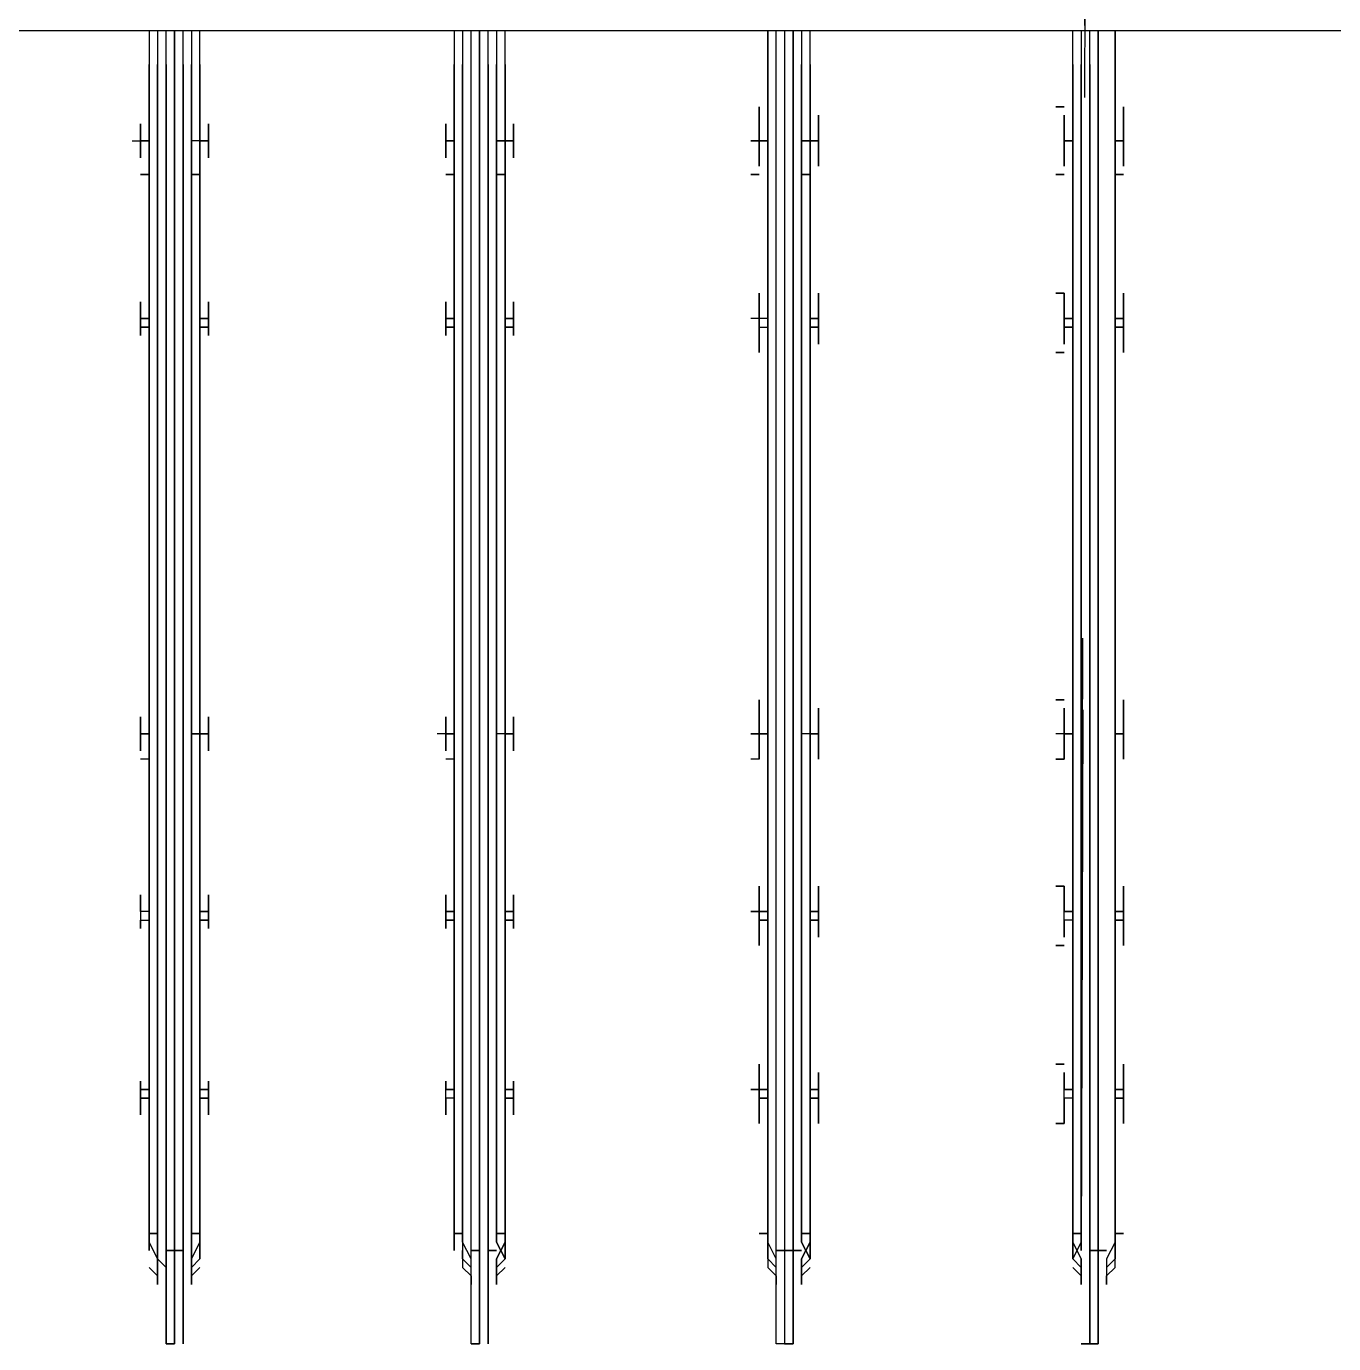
# Model space of a CAD drawing. Header units: metres. Extents: x 531759 to 532310, y 2674774 to 2675087.
# Drawn here: x 532123.7867 to 532124.0001, y 2674978.0889 to 2674978.304 of the extents above; entities that cross this region are included whole.
import ezdxf

# ---------------------------------------------------------------- set-up
doc = ezdxf.new("R2010")
doc.units = ezdxf.units.M
doc.header["$MEASUREMENT"] = 0
doc.linetypes.add('PDF_IMPORT', pattern=[1, 0.8, -0.2])
doc.layers.add('IDT', color=7, linetype='Continuous')

# ---------------------------------------------------------------- blocks, each defined once
blk = doc.blocks.new('IDT')
at = {"layer": 'IDT', "color": 0, "lineweight": 25}
for p, q in [((14.14562, 9.65337), (14.14562, 9.66997)), ((14.14562, 9.66997), (14.14562, 9.65475)), ((14.14701, 9.66997), (14.14562, 9.66997)), ((14.14562, 9.66997), (14.14562, 9.65475)), ((14.14562, 9.66997), (14.14701, 9.66997)), ((14.14562, 9.65337), (14.14562, 9.66997)), ((14.14562, 9.66997), (14.14701, 9.66997)), ((14.14701, 9.66997), (14.14562, 9.66997)), ((14.14701, 9.65475), (14.14701, 9.66997)), ((14.14701, 9.66997), (14.14701, 9.65337)), ((14.14701, 9.65337), (14.14701, 9.66997)), ((14.14701, 9.66997), (14.14839, 9.66997)), ((14.14839, 9.66997), (14.14701, 9.66997)), ((14.14701, 9.66997), (14.14701, 9.65475)), ((14.19542, 9.65337), (14.19542, 9.66997)), ((14.19542, 9.66997), (14.19542, 9.65475)), ((14.1968, 9.66997), (14.19542, 9.66997)), ((14.19542, 9.66997), (14.1968, 9.66997)), ((14.1968, 9.66997), (14.19542, 9.66997)), ((14.19542, 9.66997), (14.19542, 9.65475)), ((14.19542, 9.65337), (14.19542, 9.66997)), ((14.19542, 9.66997), (14.1968, 9.66997)), ((14.1968, 9.65475), (14.1968, 9.66997)), ((14.1968, 9.66997), (14.19818, 9.66997)), ((14.1968, 9.65475), (14.1968, 9.66997)), ((14.1968, 9.66997), (14.19818, 9.66997)), ((14.19818, 9.66997), (14.19818, 9.65337)), ((14.19818, 9.66997), (14.19818, 9.65337)), ((14.24521, 9.65337), (14.24521, 9.66997)), ((14.24521, 9.66997), (14.24521, 9.65337)), ((14.24798, 9.66997), (14.24659, 9.66997)), ((14.24659, 9.66997), (14.24798, 9.66997)), ((14.24798, 9.66997), (14.24659, 9.66997)), ((14.24659, 9.66997), (14.24659, 9.65475)), ((14.24659, 9.65475), (14.24659, 9.66997)), ((14.24659, 9.66997), (14.24798, 9.66997)), ((14.24659, 9.66997), (14.24798, 9.66997)), ((14.24659, 9.65475), (14.24659, 9.66997)), ((14.24659, 9.66997), (14.24659, 9.65475)), ((14.24798, 9.66997), (14.24798, 9.65337)), ((14.24798, 9.66997), (14.24798, 9.65337)), ((14.295, 9.65337), (14.295, 9.66997)), ((14.295, 9.66997), (14.295, 9.65337)), ((14.29639, 9.65475), (14.29639, 9.66997)), ((14.29639, 9.66997), (14.29639, 9.65475)), ((14.29777, 9.66997), (14.29639, 9.66997)), ((14.29639, 9.66997), (14.29777, 9.66997)), ((14.29777, 9.66997), (14.29639, 9.66997)), ((14.29639, 9.66997), (14.29639, 9.65475)), ((14.29639, 9.65475), (14.29639, 9.66997)), ((14.29639, 9.66997), (14.29777, 9.66997)), ((14.29777, 9.65337), (14.29777, 9.66997)), ((14.29777, 9.66997), (14.29777, 9.65337)), ((14.14424, 9.66028), (14.14424, 9.6589)), ((14.14424, 9.65614), (14.14424, 9.66028)), ((14.14424, 9.66028), (14.14424, 9.6589)), ((14.14424, 9.65614), (14.14424, 9.66028)), ((14.14839, 9.6589), (14.14839, 9.66028)), ((14.14839, 9.66028), (14.14839, 9.65614)), ((14.14839, 9.65614), (14.14839, 9.66028)), ((14.14839, 9.66028), (14.14839, 9.6589)), ((14.19403, 9.66028), (14.19403, 9.65614)), ((14.19403, 9.65614), (14.19403, 9.66028)), ((14.19403, 9.66028), (14.19403, 9.6589)), ((14.19403, 9.6589), (14.19403, 9.66028)), ((14.19818, 9.6589), (14.19818, 9.66028)), ((14.19818, 9.66028), (14.19818, 9.65614)), ((14.19818, 9.6589), (14.19818, 9.66028)), ((14.19818, 9.66028), (14.19818, 9.65614)), ((14.24383, 9.66028), (14.24383, 9.65614)), ((14.24383, 9.65614), (14.24383, 9.66028)), ((14.24383, 9.66028), (14.24383, 9.6589)), ((14.24383, 9.6589), (14.24383, 9.66028)), ((14.24798, 9.6589), (14.24798, 9.66028)), ((14.24798, 9.66028), (14.24798, 9.65614)), ((14.24798, 9.6589), (14.24798, 9.66028)), ((14.24798, 9.66028), (14.24798, 9.65614)), ((14.29362, 9.66028), (14.29362, 9.65614)), ((14.29362, 9.65614), (14.29362, 9.66028)), ((14.29362, 9.66028), (14.29362, 9.6589)), ((14.29362, 9.6589), (14.29362, 9.66028)), ((14.29915, 9.6589), (14.29915, 9.66028)), ((14.29915, 9.66028), (14.29915, 9.65614)), ((14.29915, 9.65614), (14.29915, 9.66028)), ((14.29915, 9.66028), (14.29915, 9.6589)), ((14.14424, 9.6589), (14.14286, 9.65752)), ((14.14424, 9.6589), (14.14286, 9.65752)), ((14.14286, 9.65752), (14.14286, 9.65337)), ((14.14286, 9.65614), (14.14424, 9.65752)), ((14.14424, 9.65752), (14.14286, 9.65614)), ((14.14286, 9.65752), (14.14286, 9.65337)), ((14.14977, 9.65752), (14.14839, 9.6589)), ((14.14839, 9.6589), (14.14977, 9.65752)), ((14.14977, 9.65614), (14.14839, 9.65752)), ((14.14839, 9.65752), (14.14977, 9.65614)), ((14.14977, 9.65614), (14.14839, 9.65752)), ((14.14839, 9.65752), (14.14977, 9.65614)), ((14.19403, 9.6589), (14.19265, 9.65752)), ((14.19265, 9.65752), (14.19403, 9.6589)), ((14.19265, 9.65614), (14.19403, 9.65752)), ((14.19403, 9.65752), (14.19265, 9.65614)), ((14.19265, 9.65614), (14.19403, 9.65752)), ((14.19403, 9.65752), (14.19265, 9.65614)), ((14.19957, 9.65752), (14.19818, 9.6589)), ((14.19957, 9.65752), (14.19818, 9.6589)), ((14.19957, 9.65614), (14.19818, 9.65752)), ((14.19818, 9.65752), (14.19957, 9.65614)), ((14.19957, 9.65337), (14.19957, 9.65752)), ((14.19957, 9.65337), (14.19957, 9.65752)), ((14.24383, 9.6589), (14.24244, 9.65752)), ((14.24244, 9.65752), (14.24383, 9.6589)), ((14.24244, 9.65614), (14.24383, 9.65752)), ((14.24383, 9.65752), (14.24244, 9.65614)), ((14.24244, 9.65614), (14.24383, 9.65752)), ((14.24383, 9.65752), (14.24244, 9.65614)), ((14.24936, 9.65752), (14.24798, 9.6589)), ((14.24936, 9.65752), (14.24798, 9.6589)), ((14.24798, 9.65752), (14.24936, 9.65614)), ((14.24936, 9.65614), (14.24798, 9.65752)), ((14.24936, 9.65337), (14.24936, 9.65752)), ((14.24936, 9.65337), (14.24936, 9.65752)), ((14.29362, 9.6589), (14.29224, 9.65752)), ((14.29224, 9.65752), (14.29362, 9.6589)), ((14.29224, 9.65614), (14.29362, 9.65752)), ((14.29362, 9.65752), (14.29224, 9.65614)), ((14.29362, 9.65752), (14.29362, 9.65337)), ((14.29362, 9.65337), (14.29362, 9.65752)), ((14.29777, 9.65752), (14.29915, 9.65614)), ((14.29915, 9.65614), (14.29777, 9.65752)), ((14.30054, 9.65752), (14.29915, 9.6589)), ((14.29915, 9.6589), (14.30054, 9.65752)), ((14.29915, 9.65337), (14.29915, 9.65752)), ((14.29915, 9.65752), (14.29915, 9.65337)), ((14.14286, 9.65337), (14.14424, 9.65614)), ((14.14286, 9.65475), (14.14286, 9.65614)), ((14.14286, 9.65614), (14.14286, 9.65475)), ((14.14286, 9.65337), (14.14424, 9.65614)), ((14.14839, 9.65614), (14.14977, 9.65337)), ((14.14977, 9.65337), (14.14839, 9.65614)), ((14.14977, 9.65614), (14.14839, 9.65337)), ((14.14839, 9.65337), (14.14977, 9.65614)), ((14.14977, 9.65475), (14.14977, 9.65614)), ((14.14977, 9.65614), (14.14977, 9.65475)), ((14.19403, 9.65614), (14.19265, 9.65337)), ((14.19265, 9.65337), (14.19403, 9.65614)), ((14.19265, 9.65475), (14.19265, 9.65614)), ((14.19265, 9.65614), (14.19403, 9.65337)), ((14.19403, 9.65337), (14.19265, 9.65614)), ((14.19265, 9.65614), (14.19265, 9.65475)), ((14.19818, 9.65614), (14.19957, 9.65337)), ((14.19818, 9.65614), (14.19957, 9.65337)), ((14.19957, 9.65475), (14.19957, 9.65614)), ((14.19957, 9.65614), (14.19957, 9.65475)), ((14.24383, 9.65614), (14.24244, 9.65337)), ((14.24244, 9.65337), (14.24383, 9.65614)), ((14.24244, 9.65475), (14.24244, 9.65614)), ((14.24244, 9.65614), (14.24383, 9.65337)), ((14.24383, 9.65337), (14.24244, 9.65614)), ((14.24244, 9.65614), (14.24244, 9.65475)), ((14.24798, 9.65614), (14.24936, 9.65337)), ((14.24798, 9.65614), (14.24936, 9.65337)), ((14.24936, 9.65614), (14.24936, 9.65475)), ((14.24936, 9.65475), (14.24936, 9.65614)), ((14.29362, 9.65614), (14.29224, 9.65337)), ((14.29224, 9.65337), (14.29362, 9.65614)), ((14.29224, 9.65475), (14.29224, 9.65614)), ((14.29224, 9.65614), (14.29224, 9.65475)), ((14.29915, 9.65614), (14.30054, 9.65337)), ((14.30054, 9.65337), (14.29915, 9.65614)), ((14.29915, 9.65614), (14.29915, 9.65475)), ((14.29915, 9.65475), (14.29915, 9.65614)), ((14.14286, 9.65475), (14.14286, 9.65199)), ((14.14286, 9.65199), (14.14286, 9.65475)), ((14.14286, 9.45558), (14.14286, 9.65337)), ((14.14286, 9.65337), (14.14286, 9.46111)), ((14.14562, 9.65475), (14.14424, 9.65475)), ((14.14424, 9.65475), (14.14562, 9.65475)), ((14.14562, 9.65475), (14.14701, 9.65475)), ((14.14562, 9.65475), (14.14562, 9.46111)), ((14.14701, 9.65475), (14.14562, 9.65475)), ((14.14562, 9.65475), (14.14562, 9.45558)), ((14.14562, 9.46111), (14.14562, 9.65337)), ((14.14562, 9.45558), (14.14562, 9.65337)), ((14.14701, 9.46111), (14.14701, 9.65475)), ((14.14701, 9.65475), (14.14701, 9.45558)), ((14.14839, 9.45558), (14.14839, 9.65337)), ((14.14839, 9.65337), (14.14839, 9.46111)), ((14.14977, 9.65475), (14.14977, 9.65199)), ((14.14977, 9.65199), (14.14977, 9.65475)), ((14.19265, 9.65199), (14.19265, 9.65475)), ((14.19265, 9.65475), (14.19265, 9.65199)), ((14.19542, 9.65475), (14.19403, 9.65475)), ((14.19403, 9.65475), (14.19542, 9.65475)), ((14.19403, 9.45558), (14.19403, 9.65337)), ((14.19403, 9.65337), (14.19403, 9.46111)), ((14.19542, 9.65475), (14.19542, 9.46111)), ((14.19542, 9.65475), (14.1968, 9.65475)), ((14.1968, 9.65475), (14.19542, 9.65475)), ((14.19542, 9.65475), (14.19542, 9.45558)), ((14.19542, 9.46111), (14.19542, 9.65337)), ((14.19542, 9.45558), (14.19542, 9.65337)), ((14.1968, 9.45558), (14.1968, 9.65475)), ((14.1968, 9.46111), (14.1968, 9.65475)), ((14.1968, 9.65475), (14.19818, 9.65475)), ((14.19818, 9.65475), (14.1968, 9.65475)), ((14.19818, 9.65337), (14.19818, 9.46111)), ((14.19818, 9.65337), (14.19818, 9.45558)), ((14.19957, 9.65475), (14.19957, 9.65199)), ((14.19957, 9.65199), (14.19957, 9.65475)), ((14.19957, 9.46111), (14.19957, 9.65337)), ((14.19957, 9.65337), (14.19957, 9.45558)), ((14.24244, 9.65199), (14.24244, 9.65475)), ((14.24244, 9.65475), (14.24244, 9.65199)), ((14.24383, 9.65475), (14.24521, 9.65475)), ((14.24521, 9.65475), (14.24383, 9.65475)), ((14.24383, 9.45558), (14.24383, 9.65337)), ((14.24383, 9.65337), (14.24383, 9.46111)), ((14.24521, 9.46111), (14.24521, 9.65337)), ((14.24521, 9.65337), (14.24521, 9.45558)), ((14.24798, 9.65475), (14.24659, 9.65475)), ((14.24659, 9.65475), (14.24798, 9.65475)), ((14.24659, 9.65475), (14.24659, 9.45558)), ((14.24659, 9.45558), (14.24659, 9.65475)), ((14.24659, 9.65475), (14.24659, 9.46111)), ((14.24659, 9.46111), (14.24659, 9.65475)), ((14.24798, 9.65475), (14.24659, 9.65475)), ((14.24659, 9.65475), (14.24798, 9.65475)), ((14.24798, 9.65337), (14.24798, 9.46111)), ((14.24798, 9.65337), (14.24798, 9.45558)), ((14.24936, 9.45558), (14.24936, 9.65337)), ((14.24936, 9.65337), (14.24936, 9.46111)), ((14.25074, 9.65199), (14.25074, 9.65475)), ((14.25074, 9.65475), (14.25074, 9.65199)), ((14.29224, 9.65199), (14.29224, 9.65475)), ((14.29224, 9.65475), (14.29224, 9.65199)), ((14.29362, 9.45558), (14.29362, 9.65337)), ((14.29362, 9.65337), (14.29362, 9.46111)), ((14.295, 9.65475), (14.29639, 9.65475)), ((14.29639, 9.65475), (14.295, 9.65475)), ((14.295, 9.46111), (14.295, 9.65337)), ((14.295, 9.65337), (14.295, 9.45558)), ((14.29639, 9.65475), (14.29777, 9.65475)), ((14.29777, 9.65475), (14.29639, 9.65475)), ((14.29639, 9.65475), (14.29777, 9.65475)), ((14.29777, 9.65475), (14.29639, 9.65475)), ((14.29639, 9.46111), (14.29639, 9.65475)), ((14.29639, 9.65475), (14.29639, 9.46111)), ((14.29639, 9.45558), (14.29639, 9.65475)), ((14.29639, 9.65475), (14.29639, 9.45558)), ((14.29777, 9.46111), (14.29777, 9.65337)), ((14.29777, 9.65337), (14.29777, 9.45558)), ((14.29915, 9.45558), (14.29915, 9.65337)), ((14.29915, 9.65337), (14.29915, 9.46111)), ((14.30054, 9.65199), (14.30054, 9.65475)), ((14.30054, 9.65475), (14.30054, 9.65199)), ((14.14286, 9.65199), (14.14147, 9.65199)), ((14.14147, 9.65199), (14.14286, 9.65199)), ((14.14286, 9.65199), (14.14286, 9.45558)), ((14.14286, 9.46111), (14.14286, 9.65199)), ((14.14977, 9.65199), (14.14839, 9.65199)), ((14.14839, 9.65199), (14.14977, 9.65199)), ((14.14977, 9.46111), (14.14977, 9.65199)), ((14.14977, 9.65199), (14.14977, 9.45558)), ((14.19265, 9.46111), (14.19265, 9.65199)), ((14.19265, 9.65199), (14.19403, 9.65199)), ((14.19403, 9.65199), (14.19265, 9.65199)), ((14.19265, 9.65199), (14.19265, 9.45558)), ((14.19957, 9.45558), (14.19957, 9.65199)), ((14.19957, 9.65199), (14.20095, 9.65199)), ((14.20095, 9.65199), (14.19957, 9.65199)), ((14.19957, 9.65199), (14.19957, 9.46111)), ((14.24244, 9.46111), (14.24244, 9.65199)), ((14.24244, 9.65199), (14.24383, 9.65199)), ((14.24383, 9.65199), (14.24244, 9.65199)), ((14.24244, 9.65199), (14.24244, 9.45558)), ((14.25074, 9.65199), (14.24936, 9.65199)), ((14.24936, 9.65199), (14.25074, 9.65199)), ((14.25074, 9.45558), (14.25074, 9.65199)), ((14.25074, 9.65199), (14.25074, 9.46111)), ((14.29224, 9.46111), (14.29224, 9.65199)), ((14.29224, 9.65199), (14.29362, 9.65199)), ((14.29362, 9.65199), (14.29224, 9.65199)), ((14.29224, 9.65199), (14.29224, 9.45558)), ((14.30054, 9.65199), (14.29915, 9.65199)), ((14.29915, 9.65199), (14.30054, 9.65199)), ((14.30054, 9.45558), (14.30054, 9.65199)), ((14.30054, 9.65199), (14.30054, 9.46111)), ((14.14147, 9.62986), (14.14147, 9.634)), ((14.14147, 9.634), (14.14147, 9.63262)), ((14.14147, 9.634), (14.14147, 9.62986)), ((14.14147, 9.63262), (14.14147, 9.634)), ((14.14977, 9.62986), (14.14977, 9.634)), ((14.14977, 9.634), (14.14977, 9.62986)), ((14.15254, 9.634), (14.15115, 9.634)), ((14.15115, 9.634), (14.15115, 9.63262)), ((14.15115, 9.63262), (14.15115, 9.634)), ((14.15115, 9.634), (14.15254, 9.634)), ((14.19127, 9.63262), (14.19127, 9.634)), ((14.19127, 9.634), (14.19127, 9.63262)), ((14.19265, 9.62986), (14.19265, 9.634)), ((14.19265, 9.634), (14.19265, 9.62986)), ((14.20095, 9.62986), (14.20095, 9.634)), ((14.20095, 9.634), (14.20095, 9.63262)), ((14.20095, 9.62986), (14.20095, 9.634)), ((14.20095, 9.634), (14.20095, 9.63262)), ((14.24244, 9.62986), (14.24244, 9.634)), ((14.24244, 9.634), (14.24244, 9.63262)), ((14.24244, 9.63262), (14.24244, 9.634)), ((14.24244, 9.634), (14.24244, 9.62986)), ((14.25074, 9.634), (14.25074, 9.62986)), ((14.25074, 9.62986), (14.25074, 9.634)), ((14.25074, 9.634), (14.25074, 9.63262)), ((14.25074, 9.63262), (14.25074, 9.634)), ((14.29224, 9.63262), (14.29224, 9.634)), ((14.29224, 9.634), (14.29224, 9.63262)), ((14.29224, 9.62986), (14.29224, 9.634)), ((14.29224, 9.634), (14.29224, 9.62986)), ((14.30054, 9.634), (14.30054, 9.62986)), ((14.30054, 9.62986), (14.30054, 9.634)), ((14.30054, 9.634), (14.30054, 9.63262)), ((14.30054, 9.63262), (14.30054, 9.634)), ((14.14147, 9.63262), (14.14147, 9.62986)), ((14.14147, 9.62986), (14.14147, 9.63262)), ((14.15115, 9.63262), (14.15115, 9.62986)), ((14.15115, 9.62986), (14.15115, 9.63262)), ((14.19127, 9.63262), (14.19127, 9.62986)), ((14.19127, 9.62986), (14.19127, 9.63262)), ((14.20095, 9.63262), (14.20095, 9.62986)), ((14.20095, 9.63262), (14.20095, 9.62986)), ((14.24106, 9.63262), (14.24106, 9.62986)), ((14.24106, 9.62986), (14.24106, 9.63262)), ((14.25212, 9.62986), (14.25212, 9.63262)), ((14.25212, 9.63262), (14.25212, 9.62986)), ((14.29085, 9.62986), (14.29085, 9.63262)), ((14.29085, 9.63262), (14.29085, 9.62986)), ((14.30192, 9.63262), (14.30192, 9.62986)), ((14.30192, 9.62986), (14.30192, 9.63262)), ((14.14286, 9.62986), (14.14147, 9.62986)), ((14.14147, 9.62986), (14.14147, 9.62847)), ((14.14147, 9.62847), (14.14147, 9.62986)), ((14.14147, 9.62986), (14.14147, 9.62847)), ((14.14147, 9.62847), (14.14147, 9.62986)), ((14.14147, 9.62986), (14.14286, 9.62986)), ((14.14286, 9.62986), (14.14147, 9.62986)), ((14.14977, 9.62847), (14.14977, 9.62986)), ((14.14977, 9.62986), (14.15115, 9.62986)), ((14.14977, 9.62847), (14.14977, 9.62986)), ((14.14977, 9.62986), (14.15115, 9.62986)), ((14.15115, 9.62986), (14.15115, 9.62847)), ((14.15115, 9.62986), (14.15115, 9.62847)), ((14.19127, 9.62986), (14.19127, 9.62847)), ((14.19127, 9.62847), (14.19127, 9.62986)), ((14.19127, 9.62986), (14.19265, 9.62986)), ((14.19265, 9.62986), (14.19127, 9.62986)), ((14.19265, 9.62986), (14.19265, 9.62847)), ((14.19265, 9.62432), (14.19265, 9.62986)), ((14.20095, 9.62986), (14.19957, 9.62986)), ((14.19957, 9.62986), (14.20095, 9.62986)), ((14.20095, 9.62847), (14.20095, 9.62986)), ((14.20095, 9.62986), (14.20095, 9.62847)), ((14.20095, 9.62986), (14.20095, 9.62847)), ((14.20095, 9.62847), (14.20095, 9.62986)), ((14.24244, 9.62986), (14.24106, 9.62986)), ((14.24106, 9.62986), (14.24106, 9.62847)), ((14.24106, 9.62847), (14.24106, 9.62986)), ((14.24106, 9.62986), (14.24244, 9.62986)), ((14.24244, 9.62847), (14.24244, 9.62986)), ((14.24244, 9.62986), (14.24244, 9.62432)), ((14.25074, 9.62986), (14.25212, 9.62986)), ((14.25074, 9.62847), (14.25074, 9.62986)), ((14.25074, 9.62986), (14.25212, 9.62986)), ((14.25074, 9.62847), (14.25074, 9.62986)), ((14.25212, 9.62986), (14.25212, 9.62847)), ((14.25212, 9.62986), (14.25212, 9.62847)), ((14.29085, 9.62986), (14.29224, 9.62986)), ((14.29224, 9.62986), (14.29085, 9.62986)), ((14.29085, 9.62986), (14.29085, 9.62847)), ((14.29085, 9.62847), (14.29085, 9.62986)), ((14.29224, 9.62847), (14.29224, 9.62986)), ((14.29224, 9.62986), (14.29224, 9.62847)), ((14.30054, 9.62986), (14.30054, 9.62847)), ((14.30054, 9.62847), (14.30054, 9.62986)), ((14.30192, 9.62986), (14.30054, 9.62986)), ((14.30054, 9.62986), (14.30192, 9.62986)), ((14.30192, 9.62847), (14.30192, 9.62986)), ((14.30192, 9.62986), (14.30192, 9.62847)), ((14.14286, 9.62847), (14.14147, 9.62847)), ((14.14147, 9.62847), (14.14147, 9.62432)), ((14.14147, 9.62432), (14.14147, 9.62847)), ((14.14147, 9.62847), (14.14286, 9.62847)), ((14.14147, 9.62847), (14.14147, 9.62709)), ((14.14147, 9.62709), (14.14147, 9.62847)), ((14.14147, 9.62709), (14.14147, 9.62571)), ((14.14147, 9.62571), (14.14147, 9.62709)), ((14.15115, 9.62847), (14.14977, 9.62847)), ((14.14977, 9.62847), (14.14977, 9.62432)), ((14.14977, 9.62432), (14.14977, 9.62847)), ((14.14977, 9.62847), (14.15115, 9.62847)), ((14.15115, 9.62847), (14.14977, 9.62847)), ((14.15115, 9.62847), (14.14977, 9.62847)), ((14.15115, 9.62709), (14.15115, 9.62847)), ((14.15115, 9.62847), (14.15115, 9.62709)), ((14.15115, 9.62709), (14.15115, 9.62571)), ((14.15115, 9.62571), (14.15115, 9.62709)), ((14.19265, 9.62847), (14.19127, 9.62847)), ((14.19127, 9.62847), (14.19127, 9.62709)), ((14.19127, 9.62709), (14.19127, 9.62847)), ((14.19127, 9.62847), (14.19265, 9.62847)), ((14.19127, 9.62709), (14.19127, 9.62571)), ((14.19127, 9.62571), (14.19127, 9.62709)), ((14.19265, 9.62847), (14.19265, 9.62432)), ((14.20095, 9.62847), (14.19957, 9.62847)), ((14.19957, 9.62847), (14.20095, 9.62847)), ((14.20095, 9.62847), (14.20095, 9.62432)), ((14.20095, 9.62432), (14.20095, 9.62847)), ((14.20095, 9.62709), (14.20095, 9.62847)), ((14.20095, 9.62847), (14.20095, 9.62709)), ((14.20095, 9.62847), (14.20233, 9.62847)), ((14.20233, 9.62847), (14.20095, 9.62847)), ((14.20095, 9.62709), (14.20095, 9.62571)), ((14.20095, 9.62571), (14.20095, 9.62709)), ((14.24244, 9.62847), (14.24106, 9.62847)), ((14.24106, 9.62847), (14.24106, 9.62709)), ((14.24106, 9.62709), (14.24106, 9.62847)), ((14.24106, 9.62847), (14.24244, 9.62847)), ((14.24244, 9.62432), (14.24244, 9.62847)), ((14.24244, 9.62571), (14.24244, 9.62709)), ((14.24244, 9.62709), (14.24244, 9.62571)), ((14.25212, 9.62847), (14.25074, 9.62847)), ((14.25074, 9.62847), (14.25074, 9.62432)), ((14.25074, 9.62432), (14.25074, 9.62847)), ((14.25074, 9.62847), (14.25212, 9.62847)), ((14.25212, 9.62847), (14.25074, 9.62847)), ((14.25212, 9.62847), (14.25074, 9.62847)), ((14.25074, 9.62709), (14.25074, 9.62571)), ((14.25074, 9.62571), (14.25074, 9.62709)), ((14.25212, 9.62847), (14.25212, 9.62709)), ((14.25212, 9.62709), (14.25212, 9.62847)), ((14.29224, 9.62847), (14.29085, 9.62847)), ((14.29085, 9.62847), (14.29085, 9.62709)), ((14.29085, 9.62709), (14.29085, 9.62847)), ((14.29085, 9.62847), (14.29224, 9.62847)), ((14.29224, 9.62847), (14.29224, 9.62432)), ((14.29224, 9.62432), (14.29224, 9.62847)), ((14.29224, 9.62571), (14.29224, 9.62709)), ((14.29224, 9.62709), (14.29224, 9.62571)), ((14.30054, 9.62847), (14.30192, 9.62847)), ((14.30192, 9.62847), (14.30054, 9.62847)), ((14.30054, 9.62847), (14.30054, 9.62432)), ((14.30054, 9.62432), (14.30054, 9.62847)), ((14.30054, 9.62847), (14.30192, 9.62847)), ((14.30054, 9.62709), (14.30054, 9.62571)), ((14.30054, 9.62571), (14.30054, 9.62709)), ((14.30192, 9.62847), (14.30192, 9.62709)), ((14.30192, 9.62709), (14.30192, 9.62847)), ((14.15254, 9.62432), (14.15115, 9.62432)), ((14.15115, 9.62432), (14.15254, 9.62432)), ((14.14147, 9.60081), (14.14147, 9.60496)), ((14.14147, 9.60496), (14.14147, 9.60081)), ((14.14147, 9.60219), (14.14147, 9.60358)), ((14.14147, 9.60358), (14.14147, 9.60219)), ((14.14977, 9.59943), (14.14977, 9.60496)), ((14.14977, 9.60496), (14.14977, 9.60081)), ((14.15254, 9.60496), (14.15115, 9.60496)), ((14.15115, 9.60496), (14.15254, 9.60496)), ((14.15115, 9.60358), (14.15115, 9.60219)), ((14.15115, 9.60219), (14.15115, 9.60358)), ((14.19127, 9.60219), (14.19127, 9.60358)), ((14.19127, 9.60358), (14.19127, 9.60219)), ((14.19265, 9.60496), (14.19265, 9.60081)), ((14.19265, 9.60081), (14.19265, 9.60496)), ((14.20095, 9.60081), (14.20095, 9.60496)), ((14.20095, 9.60496), (14.20095, 9.60081)), ((14.20095, 9.60219), (14.20095, 9.60358)), ((14.20095, 9.60358), (14.20095, 9.60219)), ((14.24244, 9.60496), (14.24244, 9.60081)), ((14.24244, 9.60081), (14.24244, 9.60496)), ((14.24244, 9.60219), (14.24244, 9.60358)), ((14.24244, 9.60358), (14.24244, 9.60219)), ((14.25074, 9.59943), (14.25074, 9.60496)), ((14.25074, 9.60496), (14.25074, 9.60081)), ((14.25074, 9.60358), (14.25074, 9.60219)), ((14.25074, 9.60219), (14.25074, 9.60358)), ((14.29224, 9.60081), (14.29224, 9.60496)), ((14.29224, 9.60496), (14.29224, 9.59943)), ((14.29224, 9.60219), (14.29224, 9.60358)), ((14.29224, 9.60358), (14.29224, 9.60219)), ((14.30054, 9.60081), (14.30054, 9.60496)), ((14.30054, 9.60496), (14.30054, 9.60081)), ((14.30054, 9.60358), (14.30054, 9.60219)), ((14.30054, 9.60219), (14.30054, 9.60358)), ((14.14147, 9.60081), (14.14147, 9.60219)), ((14.14147, 9.60219), (14.14147, 9.60081)), ((14.15115, 9.60219), (14.15115, 9.60081)), ((14.15115, 9.60081), (14.15115, 9.60219)), ((14.19127, 9.60219), (14.19127, 9.60081)), ((14.19127, 9.60081), (14.19127, 9.60219)), ((14.20095, 9.60081), (14.20095, 9.60219)), ((14.20095, 9.60219), (14.20095, 9.60081)), ((14.24106, 9.60219), (14.24106, 9.60081)), ((14.24106, 9.60081), (14.24106, 9.60219)), ((14.25212, 9.60081), (14.25212, 9.60219)), ((14.25212, 9.60219), (14.25212, 9.60081)), ((14.29085, 9.60219), (14.29085, 9.60081)), ((14.29085, 9.60081), (14.29085, 9.60219)), ((14.30192, 9.60081), (14.30192, 9.60219)), ((14.30192, 9.60219), (14.30192, 9.60081)), ((14.14147, 9.60081), (14.14147, 9.59666)), ((14.14147, 9.59943), (14.14147, 9.60081)), ((14.14147, 9.60081), (14.14286, 9.60081)), ((14.14286, 9.60081), (14.14147, 9.60081)), ((14.14147, 9.60081), (14.14147, 9.59943)), ((14.14147, 9.59943), (14.14147, 9.60081)), ((14.14147, 9.60081), (14.14286, 9.60081)), ((14.14147, 9.59528), (14.14147, 9.59943)), ((14.14147, 9.59943), (14.14286, 9.59943)), ((14.14286, 9.59943), (14.14147, 9.59943)), ((14.14147, 9.59943), (14.14147, 9.59528)), ((14.14147, 9.59666), (14.14147, 9.59943)), ((14.14977, 9.59943), (14.14977, 9.60081)), ((14.14977, 9.60081), (14.15115, 9.60081)), ((14.14977, 9.60081), (14.15115, 9.60081)), ((14.15115, 9.59943), (14.14977, 9.59943)), ((14.14977, 9.59943), (14.14977, 9.59528)), ((14.14977, 9.59528), (14.14977, 9.59943)), ((14.14977, 9.59943), (14.15115, 9.59943)), ((14.15115, 9.59943), (14.14977, 9.59943)), ((14.15115, 9.59943), (14.14977, 9.59943)), ((14.15115, 9.60081), (14.15115, 9.59943)), ((14.15115, 9.60081), (14.15115, 9.59943)), ((14.15115, 9.59943), (14.15115, 9.59666)), ((14.15115, 9.59666), (14.15115, 9.59943)), ((14.19265, 9.60081), (14.19127, 9.60081)), ((14.19127, 9.60081), (14.19127, 9.59943)), ((14.19127, 9.59943), (14.19127, 9.60081)), ((14.19127, 9.60081), (14.19265, 9.60081)), ((14.19265, 9.59943), (14.19127, 9.59943)), ((14.19127, 9.59943), (14.19127, 9.59666)), ((14.19127, 9.59666), (14.19127, 9.59943)), ((14.19127, 9.59943), (14.19265, 9.59943)), ((14.19265, 9.60081), (14.19265, 9.59943)), ((14.19265, 9.59943), (14.19265, 9.60081)), ((14.19265, 9.59943), (14.19265, 9.59528)), ((14.19265, 9.59528), (14.19265, 9.59943)), ((14.20095, 9.60081), (14.19957, 9.60081)), ((14.19957, 9.60081), (14.20095, 9.60081)), ((14.19957, 9.59943), (14.20095, 9.59943)), ((14.20095, 9.59943), (14.19957, 9.59943)), ((14.20095, 9.60081), (14.20095, 9.59943)), ((14.20095, 9.59943), (14.20095, 9.60081)), ((14.20095, 9.60081), (14.20095, 9.59943)), ((14.20095, 9.59943), (14.20095, 9.60081)), ((14.20095, 9.59943), (14.20233, 9.59943)), ((14.20233, 9.59943), (14.20095, 9.59943)), ((14.20095, 9.59943), (14.20095, 9.59666)), ((14.20095, 9.59666), (14.20095, 9.59943)), ((14.20095, 9.59943), (14.20095, 9.59528)), ((14.20095, 9.59528), (14.20095, 9.59943)), ((14.24244, 9.60081), (14.24106, 9.60081)), ((14.24106, 9.60081), (14.24106, 9.59943)), ((14.24106, 9.59943), (14.24106, 9.60081)), ((14.24106, 9.60081), (14.24244, 9.60081)), ((14.24244, 9.59943), (14.24106, 9.59943)), ((14.24106, 9.59943), (14.24106, 9.59666)), ((14.24106, 9.59666), (14.24106, 9.59943)), ((14.24106, 9.59943), (14.24244, 9.59943)), ((14.24244, 9.59943), (14.24244, 9.60081)), ((14.24244, 9.60081), (14.24244, 9.59943)), ((14.24244, 9.59528), (14.24244, 9.59943)), ((14.24244, 9.59943), (14.24244, 9.59528)), ((14.25074, 9.60081), (14.25074, 9.59943)), ((14.25212, 9.60081), (14.25074, 9.60081)), ((14.25074, 9.60081), (14.25212, 9.60081)), ((14.25074, 9.59943), (14.25212, 9.59943)), ((14.25212, 9.59943), (14.25074, 9.59943)), ((14.25074, 9.59943), (14.25074, 9.59528)), ((14.25074, 9.59528), (14.25074, 9.59943)), ((14.25074, 9.59943), (14.25212, 9.59943)), ((14.25212, 9.59943), (14.25074, 9.59943)), ((14.25212, 9.59943), (14.25212, 9.60081)), ((14.25212, 9.60081), (14.25212, 9.59943)), ((14.25212, 9.59943), (14.25212, 9.59666)), ((14.25212, 9.59666), (14.25212, 9.59943)), ((14.29224, 9.60081), (14.29085, 9.60081)), ((14.29085, 9.60081), (14.29085, 9.59943)), ((14.29085, 9.59943), (14.29085, 9.60081)), ((14.29085, 9.60081), (14.29224, 9.60081)), ((14.29224, 9.59943), (14.29085, 9.59943)), ((14.29085, 9.59943), (14.29085, 9.59666)), ((14.29085, 9.59666), (14.29085, 9.59943)), ((14.29085, 9.59943), (14.29224, 9.59943)), ((14.29224, 9.59943), (14.29224, 9.60081)), ((14.29224, 9.59943), (14.29224, 9.59528)), ((14.29224, 9.59528), (14.29224, 9.59943)), ((14.30054, 9.60081), (14.30054, 9.59943)), ((14.30192, 9.60081), (14.30054, 9.60081)), ((14.30054, 9.60081), (14.30054, 9.59943)), ((14.30192, 9.60081), (14.30054, 9.60081)), ((14.30054, 9.59943), (14.30054, 9.59528)), ((14.30054, 9.59528), (14.30054, 9.59943)), ((14.30054, 9.59943), (14.30192, 9.59943)), ((14.30054, 9.59943), (14.30192, 9.59943)), ((14.30192, 9.59943), (14.30192, 9.60081)), ((14.30192, 9.59943), (14.30192, 9.60081)), ((14.30192, 9.59943), (14.30192, 9.59666)), ((14.30192, 9.59666), (14.30192, 9.59943)), ((14.14147, 9.59528), (14.14147, 9.59666)), ((14.14147, 9.59666), (14.14147, 9.59528)), ((14.15115, 9.59666), (14.15115, 9.59528)), ((14.15115, 9.59528), (14.15115, 9.59666)), ((14.15115, 9.59528), (14.15254, 9.59528)), ((14.15254, 9.59528), (14.15115, 9.59528)), ((14.19127, 9.59666), (14.19127, 9.59528)), ((14.19127, 9.59528), (14.19127, 9.59666)), ((14.20095, 9.59666), (14.20095, 9.59528)), ((14.20095, 9.59528), (14.20095, 9.59666)), ((14.24244, 9.59528), (14.24244, 9.59666)), ((14.24244, 9.59666), (14.24244, 9.59528)), ((14.25074, 9.59666), (14.25074, 9.59528)), ((14.25074, 9.59528), (14.25074, 9.59666)), ((14.29224, 9.59528), (14.29224, 9.59666)), ((14.29224, 9.59666), (14.29224, 9.59528)), ((14.30054, 9.59666), (14.30054, 9.59528)), ((14.30054, 9.59528), (14.30054, 9.59666)), ((14.14147, 9.57453), (14.14147, 9.57315)), ((14.14147, 9.57315), (14.14147, 9.57453)), ((14.14147, 9.57453), (14.14147, 9.57038)), ((14.14147, 9.57038), (14.14147, 9.57453)), ((14.14977, 9.57038), (14.14977, 9.57453)), ((14.14977, 9.57453), (14.14977, 9.57038)), ((14.15115, 9.57315), (14.15115, 9.57453)), ((14.15115, 9.57453), (14.15254, 9.57453)), ((14.15254, 9.57453), (14.15115, 9.57453)), ((14.15115, 9.57453), (14.15115, 9.57315)), ((14.19127, 9.57315), (14.19127, 9.57453)), ((14.19127, 9.57453), (14.19127, 9.57315)), ((14.19265, 9.57453), (14.19265, 9.56485)), ((14.19265, 9.57038), (14.19265, 9.57453)), ((14.20095, 9.57315), (14.20095, 9.57453)), ((14.20095, 9.57453), (14.20095, 9.57038)), ((14.20095, 9.57453), (14.20233, 9.57453)), ((14.20095, 9.57315), (14.20095, 9.57453)), ((14.20095, 9.57453), (14.20095, 9.57038)), ((14.24244, 9.57315), (14.24244, 9.57453)), ((14.24244, 9.57453), (14.24244, 9.56485)), ((14.24244, 9.57038), (14.24244, 9.57453)), ((14.24244, 9.57453), (14.24244, 9.57315)), ((14.25074, 9.57453), (14.25074, 9.57315)), ((14.25074, 9.57315), (14.25074, 9.57453)), ((14.25074, 9.57453), (14.25074, 9.57038)), ((14.25074, 9.57038), (14.25074, 9.57453)), ((14.25074, 9.57453), (14.25212, 9.57453)), ((14.29224, 9.57315), (14.29224, 9.57453)), ((14.29224, 9.57453), (14.29224, 9.57315)), ((14.29224, 9.57038), (14.29224, 9.57453)), ((14.29224, 9.57453), (14.29224, 9.57038)), ((14.30054, 9.57038), (14.30054, 9.57453)), ((14.30054, 9.57453), (14.30192, 9.57453)), ((14.30054, 9.57038), (14.30054, 9.57453)), ((14.30054, 9.57453), (14.30054, 9.57315)), ((14.30054, 9.57315), (14.30054, 9.57453)), ((14.14147, 9.57315), (14.14147, 9.57038)), ((14.14147, 9.57038), (14.14147, 9.57315)), ((14.15115, 9.57038), (14.15115, 9.57315)), ((14.15115, 9.57315), (14.15115, 9.57038)), ((14.19127, 9.57038), (14.19127, 9.57315)), ((14.19127, 9.57315), (14.19127, 9.57038)), ((14.20095, 9.57038), (14.20095, 9.57315)), ((14.20095, 9.57038), (14.20095, 9.57315)), ((14.24106, 9.57315), (14.24106, 9.57038)), ((14.24106, 9.57038), (14.24106, 9.57315)), ((14.25212, 9.57038), (14.25212, 9.57315)), ((14.25212, 9.57315), (14.25212, 9.57038)), ((14.29085, 9.57038), (14.29085, 9.57315)), ((14.29085, 9.57315), (14.29085, 9.57038)), ((14.30192, 9.57038), (14.30192, 9.57315)), ((14.30192, 9.57315), (14.30192, 9.57038)), ((14.14147, 9.57038), (14.14147, 9.56761)), ((14.14147, 9.56761), (14.14147, 9.57038)), ((14.14147, 9.57038), (14.14286, 9.57038)), ((14.14286, 9.57038), (14.14147, 9.57038)), ((14.14147, 9.57038), (14.14286, 9.57038)), ((14.14286, 9.57038), (14.14147, 9.57038)), ((14.14147, 9.57038), (14.14147, 9.56485)), ((14.14147, 9.56485), (14.14147, 9.57038)), ((14.14147, 9.57038), (14.14286, 9.57038)), ((14.14286, 9.57038), (14.14147, 9.57038)), ((14.14977, 9.57038), (14.15115, 9.57038)), ((14.15115, 9.57038), (14.14977, 9.57038)), ((14.15115, 9.57038), (14.14977, 9.57038)), ((14.14977, 9.57038), (14.15115, 9.57038)), ((14.15115, 9.57038), (14.14977, 9.57038)), ((14.14977, 9.57038), (14.15115, 9.57038)), ((14.15115, 9.57038), (14.14977, 9.57038)), ((14.14977, 9.57038), (14.14977, 9.56485)), ((14.14977, 9.56485), (14.14977, 9.57038)), ((14.14977, 9.57038), (14.15115, 9.57038)), ((14.15115, 9.57038), (14.15115, 9.56761)), ((14.15115, 9.56761), (14.15115, 9.57038)), ((14.15115, 9.57038), (14.15254, 9.57038)), ((14.19265, 9.57038), (14.19127, 9.57038)), ((14.19127, 9.57038), (14.19127, 9.56761)), ((14.19127, 9.56761), (14.19127, 9.57038)), ((14.19127, 9.57038), (14.19265, 9.57038)), ((14.19265, 9.57038), (14.19127, 9.57038)), ((14.19127, 9.57038), (14.19265, 9.57038)), ((14.19265, 9.56485), (14.19265, 9.57038)), ((14.19265, 9.57038), (14.19403, 9.57038)), ((14.20095, 9.57038), (14.19957, 9.57038)), ((14.19957, 9.57038), (14.20095, 9.57038)), ((14.20095, 9.57038), (14.19957, 9.57038)), ((14.19957, 9.57038), (14.20095, 9.57038)), ((14.20095, 9.56485), (14.20095, 9.57038)), ((14.20095, 9.57038), (14.20095, 9.56485)), ((14.20233, 9.57038), (14.20095, 9.57038)), ((14.20095, 9.57038), (14.20233, 9.57038)), ((14.20233, 9.57038), (14.20095, 9.57038)), ((14.20095, 9.57038), (14.20095, 9.56761)), ((14.20095, 9.56761), (14.20095, 9.57038)), ((14.20095, 9.57038), (14.20233, 9.57038)), ((14.24244, 9.57038), (14.24106, 9.57038)), ((14.24106, 9.57038), (14.24244, 9.57038)), ((14.24244, 9.57038), (14.24106, 9.57038)), ((14.24106, 9.57038), (14.24106, 9.56761)), ((14.24106, 9.56761), (14.24106, 9.57038)), ((14.24106, 9.57038), (14.24244, 9.57038)), ((14.24244, 9.56485), (14.24244, 9.57038)), ((14.24244, 9.57038), (14.24383, 9.57038)), ((14.25074, 9.57038), (14.25212, 9.57038)), ((14.25212, 9.57038), (14.25074, 9.57038)), ((14.25074, 9.57038), (14.25074, 9.56485)), ((14.25074, 9.56485), (14.25074, 9.57038)), ((14.25074, 9.57038), (14.25212, 9.57038)), ((14.25212, 9.57038), (14.25074, 9.57038)), ((14.25074, 9.57038), (14.25212, 9.57038)), ((14.25212, 9.57038), (14.25074, 9.57038)), ((14.25074, 9.57038), (14.25212, 9.57038)), ((14.25212, 9.57038), (14.25074, 9.57038)), ((14.25212, 9.57038), (14.25351, 9.57038)), ((14.25212, 9.57038), (14.25212, 9.56761)), ((14.25212, 9.56761), (14.25212, 9.57038)), ((14.29085, 9.57038), (14.29224, 9.57038)), ((14.29224, 9.57038), (14.29085, 9.57038)), ((14.29085, 9.57038), (14.29224, 9.57038)), ((14.29224, 9.57038), (14.29085, 9.57038)), ((14.29085, 9.57038), (14.29085, 9.56761)), ((14.29085, 9.56761), (14.29085, 9.57038)), ((14.29085, 9.57038), (14.29224, 9.57038)), ((14.29224, 9.57038), (14.29362, 9.57038)), ((14.29362, 9.57038), (14.29224, 9.57038)), ((14.29224, 9.57038), (14.29224, 9.56485)), ((14.29224, 9.56485), (14.29224, 9.57038)), ((14.30054, 9.57038), (14.30192, 9.57038)), ((14.30192, 9.57038), (14.30054, 9.57038)), ((14.30054, 9.57038), (14.30192, 9.57038)), ((14.30192, 9.57038), (14.30054, 9.57038)), ((14.30054, 9.57038), (14.30054, 9.56485)), ((14.30054, 9.56485), (14.30054, 9.57038)), ((14.30192, 9.57038), (14.30054, 9.57038)), ((14.30054, 9.57038), (14.30192, 9.57038)), ((14.30192, 9.57038), (14.30054, 9.57038)), ((14.30192, 9.57038), (14.30192, 9.56761)), ((14.30192, 9.56761), (14.30192, 9.57038)), ((14.14147, 9.56761), (14.14147, 9.56623)), ((14.14147, 9.56623), (14.14147, 9.56761)), ((14.15115, 9.56761), (14.15115, 9.56623)), ((14.15115, 9.56623), (14.15115, 9.56761)), ((14.19127, 9.56761), (14.19127, 9.56623)), ((14.19127, 9.56623), (14.19127, 9.56761)), ((14.20095, 9.56761), (14.20095, 9.56623)), ((14.20095, 9.56623), (14.20095, 9.56761)), ((14.24244, 9.56623), (14.24244, 9.56761)), ((14.24244, 9.56761), (14.24244, 9.56623)), ((14.25074, 9.56761), (14.25074, 9.56623)), ((14.25074, 9.56623), (14.25074, 9.56761)), ((14.29224, 9.56623), (14.29224, 9.56761)), ((14.29224, 9.56761), (14.29224, 9.56623)), ((14.30054, 9.56761), (14.30054, 9.56623)), ((14.30054, 9.56623), (14.30054, 9.56761)), ((14.15254, 9.56485), (14.15115, 9.56485)), ((14.15115, 9.56485), (14.15254, 9.56485)), ((14.14147, 9.50814), (14.14147, 9.50399)), ((14.14147, 9.50399), (14.14147, 9.50814)), ((14.14147, 9.50537), (14.14147, 9.50676)), ((14.14147, 9.50676), (14.14147, 9.50537)), ((14.14977, 9.50814), (14.14977, 9.50399)), ((14.14977, 9.50261), (14.14977, 9.50814)), ((14.15254, 9.50814), (14.15115, 9.50814)), ((14.15115, 9.50814), (14.15254, 9.50814)), ((14.15115, 9.50537), (14.15115, 9.50676)), ((14.15115, 9.50676), (14.15115, 9.50537)), ((14.19127, 9.50537), (14.19127, 9.50676)), ((14.19127, 9.50676), (14.19127, 9.50537)), ((14.19265, 9.50399), (14.19265, 9.50814)), ((14.19265, 9.50814), (14.19265, 9.50399)), ((14.20095, 9.50399), (14.20095, 9.50814)), ((14.20095, 9.50814), (14.20095, 9.50399)), ((14.20095, 9.50537), (14.20095, 9.50676)), ((14.20095, 9.50676), (14.20095, 9.50537)), ((14.24244, 9.50399), (14.24244, 9.50814)), ((14.24244, 9.50814), (14.24244, 9.50399)), ((14.24244, 9.50537), (14.24244, 9.50676)), ((14.24244, 9.50676), (14.24244, 9.50537)), ((14.25074, 9.50261), (14.25074, 9.50814)), ((14.25074, 9.50814), (14.25074, 9.50399)), ((14.25074, 9.50676), (14.25074, 9.50537)), ((14.25074, 9.50537), (14.25074, 9.50676)), ((14.29224, 9.50261), (14.29224, 9.50814)), ((14.29224, 9.50814), (14.29224, 9.50261)), ((14.29224, 9.50537), (14.29224, 9.50676)), ((14.29224, 9.50676), (14.29224, 9.50537)), ((14.30054, 9.50814), (14.30054, 9.50261)), ((14.30054, 9.50399), (14.30054, 9.50814)), ((14.30054, 9.50676), (14.30054, 9.50537)), ((14.30054, 9.50537), (14.30054, 9.50676)), ((14.14147, 9.50537), (14.14147, 9.50399)), ((14.14147, 9.50399), (14.14147, 9.50537)), ((14.15115, 9.50537), (14.15115, 9.50399)), ((14.15115, 9.50399), (14.15115, 9.50537)), ((14.19127, 9.50537), (14.19127, 9.50399)), ((14.19127, 9.50399), (14.19127, 9.50537)), ((14.20095, 9.50399), (14.20095, 9.50537)), ((14.20095, 9.50537), (14.20095, 9.50399)), ((14.24106, 9.50537), (14.24106, 9.50399)), ((14.24106, 9.50399), (14.24106, 9.50537)), ((14.25212, 9.50537), (14.25212, 9.50399)), ((14.25212, 9.50399), (14.25212, 9.50537)), ((14.29085, 9.50537), (14.29085, 9.50399)), ((14.29085, 9.50399), (14.29085, 9.50537)), ((14.30192, 9.50537), (14.30192, 9.50399)), ((14.30192, 9.50399), (14.30192, 9.50537)), ((14.14147, 9.50399), (14.14147, 9.50261)), ((14.14147, 9.49984), (14.14147, 9.50399)), ((14.14147, 9.50399), (14.14147, 9.50261)), ((14.14147, 9.50261), (14.14147, 9.50399)), ((14.14147, 9.50399), (14.14286, 9.50399)), ((14.14286, 9.50399), (14.14147, 9.50399)), ((14.14147, 9.50261), (14.14147, 9.49984)), ((14.14147, 9.49846), (14.14147, 9.50261)), ((14.14147, 9.50261), (14.14286, 9.50261)), ((14.14286, 9.50261), (14.14147, 9.50261)), ((14.14147, 9.50261), (14.14147, 9.49846)), ((14.14977, 9.50399), (14.14977, 9.50261)), ((14.15115, 9.50399), (14.14977, 9.50399)), ((14.14977, 9.50399), (14.15115, 9.50399)), ((14.14977, 9.50261), (14.14977, 9.49846)), ((14.14977, 9.49846), (14.14977, 9.50261)), ((14.14977, 9.50261), (14.15115, 9.50261)), ((14.15115, 9.50261), (14.14977, 9.50261)), ((14.14977, 9.50261), (14.15115, 9.50261)), ((14.15115, 9.50261), (14.15115, 9.50399)), ((14.15115, 9.50399), (14.15115, 9.50261)), ((14.15115, 9.49984), (14.15115, 9.50261)), ((14.15115, 9.50261), (14.15115, 9.49984)), ((14.19265, 9.50399), (14.19127, 9.50399)), ((14.19127, 9.50399), (14.19127, 9.50261)), ((14.19127, 9.50261), (14.19127, 9.50399)), ((14.19127, 9.50399), (14.19265, 9.50399)), ((14.19265, 9.50261), (14.19127, 9.50261)), ((14.19127, 9.50261), (14.19127, 9.49984)), ((14.19127, 9.49984), (14.19127, 9.50261)), ((14.19127, 9.50261), (14.19265, 9.50261)), ((14.19265, 9.50399), (14.19265, 9.49846)), ((14.19265, 9.50261), (14.19265, 9.50399)), ((14.19265, 9.49846), (14.19265, 9.50261)), ((14.20095, 9.50399), (14.19957, 9.50399)), ((14.20095, 9.50399), (14.19957, 9.50399)), ((14.19957, 9.50261), (14.20095, 9.50261)), ((14.19957, 9.50261), (14.20095, 9.50261)), ((14.20095, 9.50261), (14.20095, 9.50399)), ((14.20095, 9.50399), (14.20095, 9.50261)), ((14.20095, 9.50261), (14.20095, 9.50399)), ((14.20095, 9.50261), (14.20095, 9.50399)), ((14.20095, 9.49984), (14.20095, 9.50261)), ((14.20095, 9.50261), (14.20233, 9.50261)), ((14.20095, 9.50261), (14.20095, 9.49846)), ((14.20095, 9.49984), (14.20095, 9.50261)), ((14.20095, 9.50261), (14.20095, 9.49846)), ((14.20095, 9.50261), (14.20233, 9.50261)), ((14.24244, 9.50399), (14.24106, 9.50399)), ((14.24106, 9.50399), (14.24106, 9.50261)), ((14.24106, 9.50261), (14.24106, 9.50399)), ((14.24106, 9.50399), (14.24244, 9.50399)), ((14.24244, 9.50261), (14.24106, 9.50261)), ((14.24106, 9.50261), (14.24106, 9.49984)), ((14.24106, 9.49984), (14.24106, 9.50261)), ((14.24106, 9.50261), (14.24244, 9.50261)), ((14.24244, 9.50399), (14.24244, 9.49846)), ((14.24244, 9.50261), (14.24244, 9.50399)), ((14.24244, 9.49846), (14.24244, 9.50261)), ((14.25074, 9.50399), (14.25212, 9.50399)), ((14.25212, 9.50399), (14.25074, 9.50399)), ((14.25074, 9.50399), (14.25074, 9.50261)), ((14.25212, 9.50261), (14.25074, 9.50261)), ((14.25212, 9.50261), (14.25074, 9.50261)), ((14.25074, 9.50261), (14.25074, 9.49846)), ((14.25074, 9.49846), (14.25074, 9.50261)), ((14.25074, 9.50261), (14.25212, 9.50261)), ((14.25212, 9.50399), (14.25212, 9.50261)), ((14.25212, 9.50261), (14.25212, 9.50399)), ((14.25212, 9.50261), (14.25212, 9.49984)), ((14.25212, 9.49984), (14.25212, 9.50261)), ((14.29224, 9.50399), (14.29085, 9.50399)), ((14.29085, 9.50399), (14.29085, 9.50261)), ((14.29085, 9.50261), (14.29085, 9.50399)), ((14.29085, 9.50399), (14.29224, 9.50399)), ((14.29224, 9.50261), (14.29085, 9.50261)), ((14.29085, 9.50261), (14.29085, 9.49984)), ((14.29085, 9.49984), (14.29085, 9.50261)), ((14.29085, 9.50261), (14.29224, 9.50261)), ((14.29224, 9.50261), (14.29224, 9.49846)), ((14.29224, 9.49846), (14.29224, 9.50261)), ((14.30192, 9.50399), (14.30054, 9.50399)), ((14.30054, 9.50399), (14.30192, 9.50399)), ((14.30054, 9.50261), (14.30054, 9.50399)), ((14.30054, 9.50261), (14.30192, 9.50261)), ((14.30054, 9.50261), (14.30054, 9.49846)), ((14.30054, 9.49846), (14.30054, 9.50261)), ((14.30054, 9.50261), (14.30192, 9.50261)), ((14.30192, 9.50261), (14.30054, 9.50261)), ((14.30192, 9.50261), (14.30192, 9.50399)), ((14.30192, 9.50399), (14.30192, 9.50261)), ((14.30192, 9.50261), (14.30192, 9.49984)), ((14.30192, 9.49984), (14.30192, 9.50261)), ((14.14147, 9.49984), (14.14147, 9.49846)), ((14.14147, 9.49846), (14.14147, 9.49984)), ((14.15115, 9.49984), (14.15115, 9.49846)), ((14.15115, 9.49846), (14.15115, 9.49984)), ((14.15115, 9.49846), (14.15254, 9.49846)), ((14.15254, 9.49846), (14.15115, 9.49846)), ((14.19127, 9.49984), (14.19127, 9.49846)), ((14.19127, 9.49846), (14.19127, 9.49984)), ((14.20095, 9.49846), (14.20095, 9.49984)), ((14.20095, 9.49846), (14.20095, 9.49984)), ((14.24244, 9.49846), (14.24244, 9.49984)), ((14.24244, 9.49984), (14.24244, 9.49846)), ((14.25074, 9.49846), (14.25074, 9.49984)), ((14.25074, 9.49984), (14.25074, 9.49846)), ((14.29224, 9.49846), (14.29224, 9.49984)), ((14.29224, 9.49984), (14.29224, 9.49846)), ((14.30054, 9.49846), (14.30054, 9.49984)), ((14.30054, 9.49984), (14.30054, 9.49846)), ((14.14286, 9.47909), (14.14147, 9.47909)), ((14.14147, 9.47909), (14.14286, 9.47909)), ((14.15254, 9.47909), (14.15115, 9.47909)), ((14.15115, 9.47909), (14.15254, 9.47909)), ((14.19403, 9.47909), (14.19265, 9.47909)), ((14.19265, 9.47909), (14.19403, 9.47909)), ((14.20233, 9.47909), (14.20095, 9.47909)), ((14.20095, 9.47909), (14.20233, 9.47909)), ((14.24383, 9.47909), (14.24244, 9.47909)), ((14.24244, 9.47909), (14.24383, 9.47909)), ((14.25212, 9.47909), (14.25074, 9.47909)), ((14.25074, 9.47909), (14.25212, 9.47909)), ((14.29362, 9.47909), (14.29224, 9.47909)), ((14.29224, 9.47909), (14.29362, 9.47909)), ((14.30192, 9.47909), (14.30054, 9.47909)), ((14.30054, 9.47909), (14.30192, 9.47909)), ((14.14147, 9.47633), (14.14147, 9.47771)), ((14.14147, 9.47771), (14.14147, 9.47356)), ((14.14147, 9.47356), (14.14147, 9.47771)), ((14.14147, 9.47771), (14.14147, 9.47633)), ((14.14977, 9.47356), (14.14977, 9.47771)), ((14.14977, 9.47771), (14.14977, 9.47356)), ((14.15115, 9.47633), (14.15115, 9.47771)), ((14.15115, 9.47771), (14.15115, 9.47633)), ((14.19127, 9.47633), (14.19127, 9.47771)), ((14.19127, 9.47771), (14.19127, 9.47633)), ((14.19265, 9.47356), (14.19265, 9.47771)), ((14.19265, 9.47771), (14.19265, 9.47356)), ((14.20095, 9.47633), (14.20095, 9.47771)), ((14.20095, 9.47771), (14.20095, 9.47356)), ((14.20095, 9.47356), (14.20095, 9.47771)), ((14.20095, 9.47771), (14.20095, 9.47633)), ((14.24244, 9.47356), (14.24244, 9.47771)), ((14.24244, 9.47771), (14.24244, 9.47633)), ((14.24244, 9.47633), (14.24244, 9.47771)), ((14.24244, 9.47771), (14.24244, 9.47356)), ((14.25074, 9.47771), (14.25074, 9.47633)), ((14.25074, 9.47633), (14.25074, 9.47771)), ((14.25074, 9.47771), (14.25074, 9.47356)), ((14.25074, 9.47356), (14.25074, 9.47771)), ((14.29224, 9.47633), (14.29224, 9.47771)), ((14.29224, 9.47771), (14.29224, 9.46803)), ((14.29224, 9.47356), (14.29224, 9.47771)), ((14.29224, 9.47771), (14.29224, 9.47633)), ((14.30054, 9.47356), (14.30054, 9.47771)), ((14.30054, 9.47771), (14.30054, 9.47633)), ((14.30054, 9.47633), (14.30054, 9.47771)), ((14.30054, 9.47771), (14.30054, 9.47356)), ((14.14147, 9.47356), (14.14147, 9.47633)), ((14.14147, 9.47633), (14.14147, 9.47356)), ((14.15115, 9.47633), (14.15115, 9.47356)), ((14.15115, 9.47356), (14.15115, 9.47633)), ((14.19127, 9.47356), (14.19127, 9.47633)), ((14.19127, 9.47633), (14.19127, 9.47356)), ((14.20095, 9.47356), (14.20095, 9.47633)), ((14.20095, 9.47633), (14.20095, 9.47356)), ((14.24106, 9.47356), (14.24106, 9.47633)), ((14.24106, 9.47633), (14.24106, 9.47356)), ((14.25212, 9.47633), (14.25212, 9.47356)), ((14.25212, 9.47356), (14.25212, 9.47633)), ((14.29085, 9.47356), (14.29085, 9.47633)), ((14.29085, 9.47633), (14.29085, 9.47356)), ((14.30192, 9.47356), (14.30192, 9.47633)), ((14.30192, 9.47633), (14.30192, 9.47356)), ((14.14147, 9.47079), (14.14147, 9.47356)), ((14.14147, 9.47356), (14.14286, 9.47356)), ((14.14286, 9.47356), (14.14147, 9.47356)), ((14.14147, 9.47356), (14.14147, 9.46803)), ((14.14147, 9.46803), (14.14147, 9.47356)), ((14.14147, 9.47356), (14.14286, 9.47356)), ((14.14286, 9.47356), (14.14147, 9.47356)), ((14.14147, 9.47356), (14.14147, 9.47079)), ((14.14147, 9.47356), (14.14286, 9.47356)), ((14.14977, 9.47356), (14.14977, 9.46803)), ((14.14977, 9.46803), (14.14977, 9.47356)), ((14.14977, 9.47356), (14.15115, 9.47356)), ((14.15115, 9.47356), (14.14977, 9.47356)), ((14.15115, 9.47356), (14.14977, 9.47356)), ((14.14977, 9.47356), (14.15115, 9.47356)), ((14.15115, 9.47356), (14.14977, 9.47356)), ((14.14977, 9.47356), (14.15115, 9.47356)), ((14.15115, 9.47356), (14.14977, 9.47356)), ((14.14977, 9.47356), (14.15115, 9.47356)), ((14.15115, 9.47079), (14.15115, 9.47356)), ((14.15115, 9.47356), (14.15115, 9.47079)), ((14.19265, 9.47356), (14.19127, 9.47356)), ((14.19127, 9.47356), (14.19127, 9.47079)), ((14.19127, 9.47079), (14.19127, 9.47356)), ((14.19127, 9.47356), (14.19265, 9.47356)), ((14.19127, 9.47356), (14.19265, 9.47356)), ((14.19265, 9.47356), (14.19127, 9.47356)), ((14.19127, 9.47356), (14.19265, 9.47356)), ((14.19403, 9.47356), (14.19265, 9.47356)), ((14.19265, 9.47356), (14.19265, 9.46803)), ((14.19265, 9.46803), (14.19265, 9.47356)), ((14.19265, 9.47356), (14.19403, 9.47356)), ((14.20095, 9.47356), (14.19957, 9.47356)), ((14.19957, 9.47356), (14.20095, 9.47356)), ((14.19957, 9.47356), (14.20095, 9.47356)), ((14.20095, 9.47356), (14.19957, 9.47356)), ((14.20095, 9.46803), (14.20095, 9.47356)), ((14.20095, 9.47356), (14.20095, 9.46803)), ((14.20095, 9.47356), (14.20095, 9.47079)), ((14.20095, 9.47079), (14.20095, 9.47356)), ((14.20095, 9.47356), (14.20233, 9.47356)), ((14.20233, 9.47356), (14.20095, 9.47356)), ((14.20095, 9.47356), (14.20233, 9.47356)), ((14.20233, 9.47356), (14.20095, 9.47356)), ((14.20095, 9.47356), (14.20233, 9.47356)), ((14.24244, 9.47356), (14.24106, 9.47356)), ((14.24106, 9.47356), (14.24106, 9.47079)), ((14.24106, 9.47079), (14.24106, 9.47356)), ((14.24106, 9.47356), (14.24244, 9.47356)), ((14.24244, 9.47356), (14.24106, 9.47356)), ((14.24106, 9.47356), (14.24244, 9.47356)), ((14.24383, 9.47356), (14.24244, 9.47356)), ((14.24244, 9.47356), (14.24244, 9.46803)), ((14.24244, 9.46803), (14.24244, 9.47356)), ((14.24244, 9.47356), (14.24383, 9.47356)), ((14.25074, 9.47356), (14.25074, 9.46803)), ((14.25074, 9.46803), (14.25074, 9.47356)), ((14.25074, 9.47356), (14.25212, 9.47356)), ((14.25212, 9.47356), (14.25074, 9.47356)), ((14.25212, 9.47356), (14.25074, 9.47356)), ((14.25074, 9.47356), (14.25212, 9.47356)), ((14.25212, 9.47356), (14.25074, 9.47356)), ((14.25074, 9.47356), (14.25212, 9.47356)), ((14.25212, 9.47356), (14.25074, 9.47356)), ((14.25074, 9.47356), (14.25212, 9.47356)), ((14.25212, 9.47356), (14.25212, 9.47079)), ((14.25212, 9.47079), (14.25212, 9.47356)), ((14.29085, 9.47356), (14.29224, 9.47356)), ((14.29224, 9.47356), (14.29085, 9.47356)), ((14.29085, 9.47356), (14.29085, 9.47079)), ((14.29085, 9.47079), (14.29085, 9.47356)), ((14.29085, 9.47356), (14.29224, 9.47356)), ((14.29224, 9.47356), (14.29085, 9.47356)), ((14.29224, 9.46803), (14.29224, 9.47356)), ((14.29224, 9.47356), (14.29362, 9.47356)), ((14.30054, 9.46803), (14.30054, 9.47356)), ((14.30054, 9.47356), (14.30192, 9.47356)), ((14.30192, 9.47356), (14.30054, 9.47356)), ((14.30054, 9.47356), (14.30192, 9.47356)), ((14.30192, 9.47356), (14.30054, 9.47356)), ((14.30054, 9.47356), (14.30054, 9.46803)), ((14.30192, 9.47356), (14.30054, 9.47356)), ((14.30054, 9.47356), (14.30192, 9.47356)), ((14.30192, 9.47356), (14.30054, 9.47356)), ((14.30192, 9.47356), (14.30192, 9.47079)), ((14.30192, 9.47079), (14.30192, 9.47356)), ((14.3033, 9.47356), (14.30192, 9.47356)), ((14.14147, 9.46941), (14.14147, 9.47079)), ((14.14147, 9.47079), (14.14147, 9.46941)), ((14.15115, 9.47079), (14.15115, 9.46941)), ((14.15115, 9.46941), (14.15115, 9.47079)), ((14.19127, 9.47079), (14.19127, 9.46941)), ((14.19127, 9.46941), (14.19127, 9.47079)), ((14.20095, 9.47079), (14.20095, 9.46941)), ((14.20095, 9.46941), (14.20095, 9.47079)), ((14.24244, 9.46941), (14.24244, 9.47079)), ((14.24244, 9.47079), (14.24244, 9.46941)), ((14.25074, 9.47079), (14.25074, 9.46941)), ((14.25074, 9.46941), (14.25074, 9.47079)), ((14.29224, 9.46941), (14.29224, 9.47079)), ((14.29224, 9.47079), (14.29224, 9.46941)), ((14.30054, 9.47079), (14.30054, 9.46941)), ((14.30054, 9.46941), (14.30054, 9.47079)), ((14.15254, 9.46803), (14.15115, 9.46803)), ((14.15115, 9.46803), (14.15254, 9.46803)), ((14.34065, 9.45558), (13.87591, 9.45558))]:
    blk.add_line(p, q, dxfattribs=at)
at = {"layer": 'IDT', "color": 0, "linetype": 'PDF_IMPORT', "lineweight": 25, "ltscale": 0.115833}
for p, q in [((14.14701, 9.1665), (14.14839, 9.65475)), ((14.14839, 9.65475), (14.14701, 9.1665))]:
    blk.add_line(p, q, dxfattribs=at)

msp = doc.modelspace()

# ---------------------------------------------------------------- block references
at = {"layer": 'IDT', "color": 8, "rotation": 180}
msp.add_blockref('IDT', (532138.10728, 2674987.75885), dxfattribs=at)

doc.saveas('drawing.dxf')
